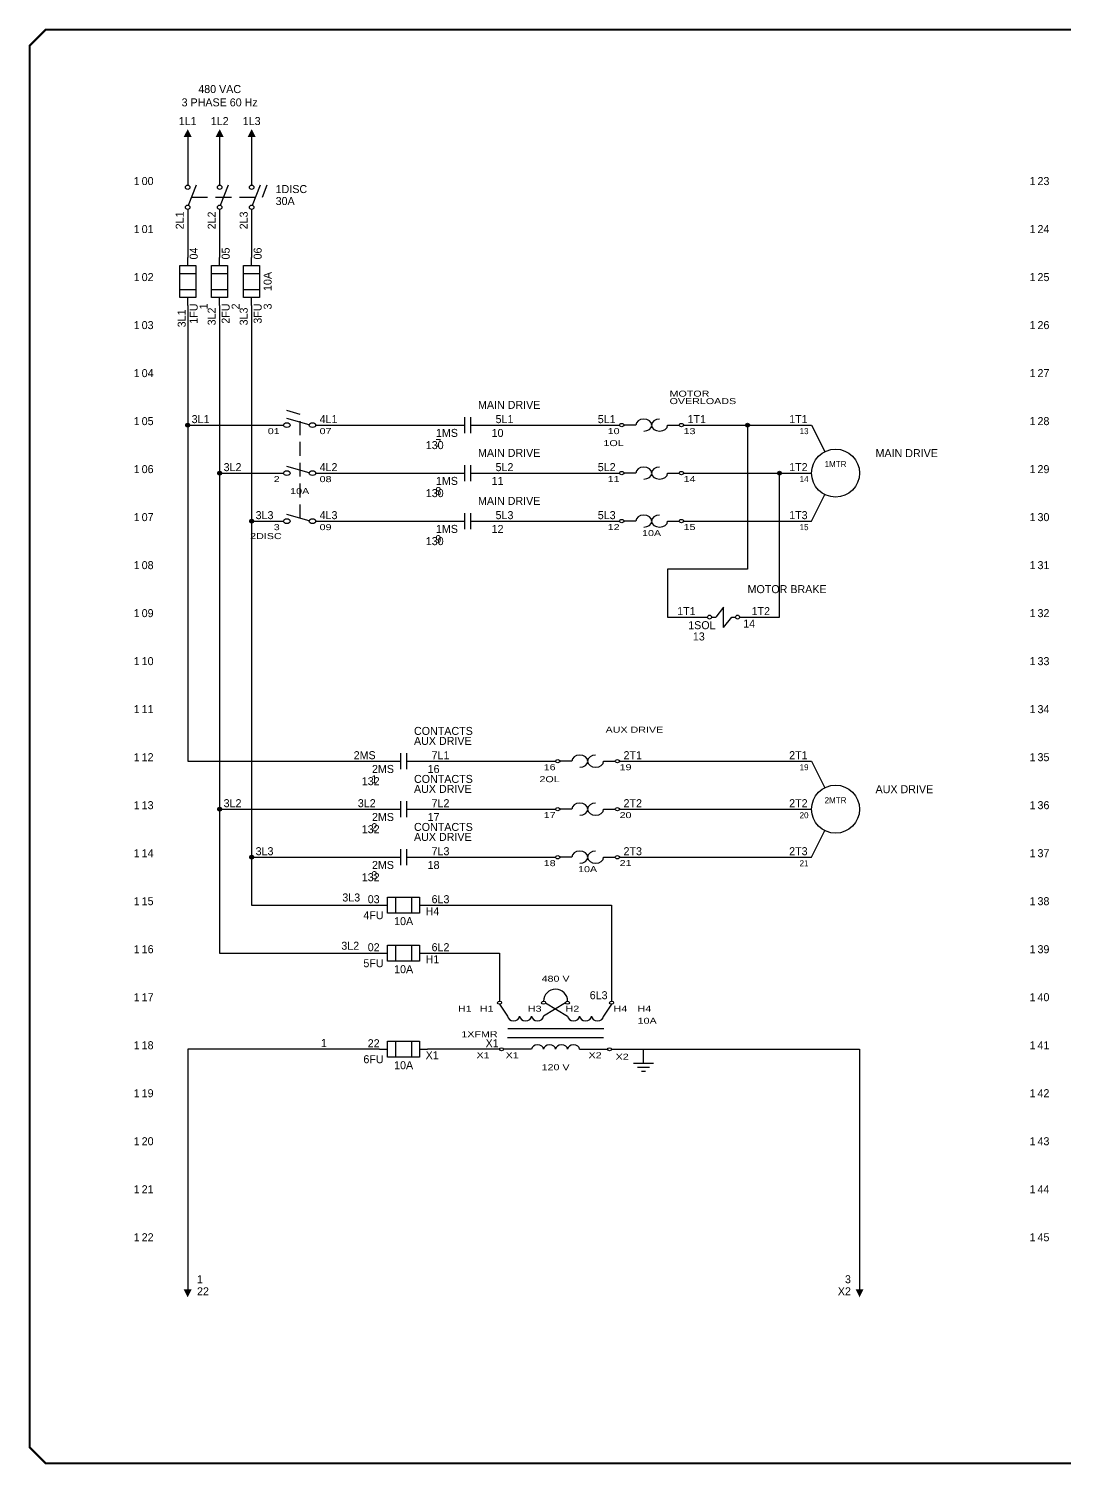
# Model space of a CAD drawing. Header units: inches. Extents: x 0 to 33.5, y 0 to 22.4.
# Drawn here: x 0.02 to 16.2, y 0.02 to 22.44 of the extents above; entities that cross this region are included whole.
import ezdxf
from ezdxf.enums import TextEntityAlignment as Align

# ---------------------------------------------------------------- set-up
doc = ezdxf.new("R2010")
doc.units = ezdxf.units.IN
doc.header["$MEASUREMENT"] = 0
doc.linetypes.add('DASHED2', pattern=[0.375, 0.25, -0.125])
for name, color, linetype in [('ATTRIBUTES', 1, 'Continuous'), ('GRAPHIC', 7, 'Continuous'), ('TITLE', 7, 'Continuous'), ('WIRE', 7, 'Continuous'), ('XREF', 7, 'Continuous')]:
    doc.layers.add(name, color=color, linetype=linetype)
doc.styles.add('ITALIC', font='ITALIC')
doc.styles.add('SIMPLEX', font='SIMPLEX')

# ---------------------------------------------------------------- blocks, each defined once
blk = doc.blocks.new('NO_NUM_acade_title')
at = {"layer": 'TITLE', "const_width": 0.0312}
blk.add_lwpolyline([(30.594, 0.281), (30.594, 22.177), (30.344, 22.427), (0.281, 22.427), (0.031, 22.177), (0.031, 0.281), (0.281, 0.031), (30.344, 0.031)], close=True, dxfattribs=at)
at = {"layer": 'TITLE', "color": 1, "style": 'ITALIC'}
for tag, height, p in [('TITLE#1', 0.125, (32.156, 3.406)), ('TITLE#2', 0.125, (32.156, 3.204)), ('TITLE#3', 0.125, (32.156, 3.001)), ('TITLE#4', 0.125, (32.156, 2.799)), ('DWG#', 0.2, (32.156, 0.826))]:
    blk.add_attdef(tag, text='', height=height, dxfattribs=at).set_placement(p, align=Align.CENTER)
at = {"layer": 'TITLE', "color": 1, "style": 'SIMPLEX'}
blk.add_attdef('CAD#', (30.826, 1.958), '', height=0.0938, rotation=90, dxfattribs=at)
at = {"layer": 'TITLE', "color": 1}
for tag, p, height, style in [('ENGINEER', (31.237, 1.958), 0.0938, 'ITALIC'), ('CHKDBY', (32.424, 1.958), 0.0938, 'ITALIC'), ('JOB#', (31.464, 1.644), 0.0938, 'SIMPLEX'), ('DRAWNBY', (32.494, 1.644), 0.0938, 'ITALIC'), ('SCALE', (31.353, 1.344), 0.0938, 'SIMPLEX'), ('DATE', (32.408, 1.344), 0.0938, 'SIMPLEX'), ('SHTS', (32.532, 0.25), 0.2, 'ITALIC')]:
    blk.add_attdef(tag, p, '', height=height, dxfattribs=dict(at, style=style))
at = {"layer": 'TITLE', "color": 1, "style": 'ITALIC'}
blk.add_attdef('SH#', text='', height=0.2, dxfattribs=at).set_placement((31.881, 0.25), align=Align.RIGHT)
at = {"layer": 'TITLE', "color": 7, "flags": 9}
blk.add_attdef('WD_TB', (31.219, 0.031), '', height=0.125, dxfattribs=at)
blk = doc.blocks.new('_LNUM4')
at = {"layer": 'ATTRIBUTES'}
blk.add_attdef('PAGENUM', text='', height=0.125, dxfattribs=at).set_placement((-0.75, 0), align=Align.RIGHT)
blk.add_attdef('REFNUM', (-0.71875, 0), '', height=0.125, dxfattribs=at)
blk = doc.blocks.new('_PTR3PHU')
at = {"layer": 'GRAPHIC'}
blk.add_solid([(-0.062, 0), (0.063, 0), (0.001, 0.125)], dxfattribs=at)
at = {"layer": 'ATTRIBUTES'}
blk.add_attdef('WIRENO', text='', height=0.125, dxfattribs=at).set_placement((0, 0.25), align=Align.MIDDLE)
at = {"layer": 'ATTRIBUTES', "flags": 3}
blk.add_attdef('CONNECTION', (0, 0), '', height=0.125, dxfattribs=at)
at = {"layer": 'ATTRIBUTES'}
blk.add_attdef('TERMNO', (0.147, -0.188), '', height=0.125, dxfattribs=at)
blk = doc.blocks.new('_LDISCV')
at = {"layer": 'GRAPHIC'}
for p, q in [((0.013, -0.315), (0.136, 0.005)), ((0.513, -0.315), (0.636, 0.005)), ((1.013, -0.315), (1.136, 0.005))]:
    blk.add_line(p, q, dxfattribs=at)
at = {"layer": 'GRAPHIC', "linetype": 'DASHED2'}
for p, q in [((1.172, -0.189), (1.243, 0.003)), ((0.061, -0.189), (1.172, -0.189))]:
    blk.add_line(p, q, dxfattribs=at)
at = {"layer": 'GRAPHIC'}
for centre in [(0, -0.034), (0.5, -0.034), (1, -0.034), (0, -0.347), (0.5, -0.347), (1, -0.347)]:
    blk.add_circle(centre, 0.0344, dxfattribs=at)
at = {"layer": 'ATTRIBUTES', "style": 'SIMPLEX'}
blk.add_attdef('SYS1', text='', height=0.125, dxfattribs=at).set_placement((-0.072, 0.075), align=Align.RIGHT)
at = {"layer": 'ATTRIBUTES'}
for tag, p, flags in [('CONNECTION', (0, 0), 3), ('CONNECTION', (0.5, 0), 3), ('CONNECTION', (1, 0), 3), ('PANEL', (-0.358, -0.544), 1), ('CONNECTION', (0, -0.381), 3), ('CONNECTION', (0.5, -0.381), 3), ('CONNECTION', (1, -0.381), 3)]:
    blk.add_attdef(tag, p, '', height=0.125, dxfattribs=dict(at, flags=flags))
for tag, p in [('DESCRIPTOR', (1.375, -0.125)), ('RATING', (1.375, -0.312))]:
    blk.add_attdef(tag, p, '', height=0.125, dxfattribs=at)
at = {"layer": 'ATTRIBUTES', "style": 'SIMPLEX', "flags": 1}
for tag, p in [('MFG', (-0.358, -0.752)), ('CATNO', (-0.358, -0.961))]:
    blk.add_attdef(tag, p, '', height=0.125, dxfattribs=at)
blk.add_attdef('SYS2', text='', height=0.125, dxfattribs=at).set_placement((0.12, -1.157), align=Align.RIGHT)
blk = doc.blocks.new('_FUSEV')
at = {"layer": 'GRAPHIC'}
for p, q in [((0, -0.125), (0, 0)), ((-0.125, -0.625), (-0.125, -0.125)), ((-0.125, -0.125), (0.125, -0.125)), ((0.125, -0.125), (0.125, -0.625)), ((-0.125, -0.25), (0.125, -0.25)), ((-0.125, -0.5), (0.125, -0.5)), ((0.125, -0.625), (-0.125, -0.625)), ((0, -0.75), (0, -0.625))]:
    blk.add_line(p, q, dxfattribs=at)
at = {"layer": 'ATTRIBUTES'}
for tag, p, flags in [('CONNECTION', (0, 0), 3), ('CONNECTION', (0, -0.75), 3), ('SYS2', (1.088, -0.676), 1)]:
    blk.add_attdef(tag, p, '', height=0.125, rotation=90, dxfattribs=dict(at, flags=flags))
for tag, p in [('WIRE_OUT', (-0.031, -0.031)), ('TERM_OUT', (0.156, -0.031))]:
    blk.add_attdef(tag, p, '', height=0.125, rotation=90, dxfattribs=at)
blk.add_attdef('RATING', text='', height=0.125, rotation=90, dxfattribs=at).set_placement((0.312, -0.375), align=Align.CENTER)
at = {"layer": 'ATTRIBUTES', "style": 'SIMPLEX', "flags": 1}
for tag, p in [('PANEL', (0.473, -0.662)), ('CATNO', (0.859, -0.662)), ('MFG', (0.682, -0.662))]:
    blk.add_attdef(tag, p, '', height=0.125, rotation=90, dxfattribs=at)
at = {"layer": 'ATTRIBUTES'}
for tag, p in [('WIRE_IN', (-0.03, -0.719)), ('DESCRIPTOR', (0.156, -0.719)), ('TERM_IN', (0.312, -0.719)), ('SYS1', (0.461, -0.711))]:
    blk.add_attdef(tag, text='', height=0.125, rotation=90, dxfattribs=at).set_placement(p, align=Align.RIGHT)
blk = doc.blocks.new('_MTR40')
at = {"layer": 'GRAPHIC', "linetype": 'Continuous'}
for p, q in [((0, 0), (0.276, -0.553)), ((0, -2), (0.276, -1.447))]:
    blk.add_line(p, q, dxfattribs=at)
blk.add_circle((0.5, -1), 0.5, dxfattribs=at)
at = {"layer": 'ATTRIBUTES'}
for tag, p in [('WIRE_IN', (-0.062, 0.062)), ('WIRE_IN', (-0.062, -0.938)), ('WIRE_IN', (-0.062, -1.938)), ('SYS1', (-0.062, -2.375))]:
    blk.add_attdef(tag, text='', height=0.125, dxfattribs=at).set_placement(p, align=Align.RIGHT)
for tag, p, flags in [('CONNECTION', (0, 0), 3), ('CONNECTION', (0, -1), 3), ('CONNECTION', (0.5, -1.5), 3), ('CONNECTION', (0, -2), 3), ('PANEL', (-0.438, -2.562), 1), ('MFG', (0.25, -2.562), 1), ('CATNO', (0.688, -2.562), 1)]:
    blk.add_attdef(tag, p, '', height=0.125, dxfattribs=dict(at, flags=flags))
at = {"layer": 'ATTRIBUTES', "linetype": 'Continuous'}
for p in [(-0.062, -0.188), (-0.062, -1.188), (-0.062, -2.188)]:
    blk.add_attdef('TERM_IN', text='', height=0.125, dxfattribs=at).set_placement(p, align=Align.RIGHT)
blk.add_attdef('DESCRIPTOR', text='', height=0.125, dxfattribs=at).set_placement((0.5, -0.812), align=Align.MIDDLE)
blk.add_attdef('DESCRIPTOR', text='', height=0.125, dxfattribs=at).set_placement((0.5, -1.062), align=Align.CENTER)
at = {"layer": 'ATTRIBUTES', "linetype": 'Continuous', "flags": 1}
blk.add_attdef('SYS2', text='', height=0.125, dxfattribs=at).set_placement((1.812, -2.562), align=Align.RIGHT)
blk = doc.blocks.new('_WCONN')
at = {"layer": 'GRAPHIC'}
for radius in [0.03, 0.03, 0.0217, 0.0125]:
    blk.add_circle((0, 0), radius, dxfattribs=at)
at = {"layer": 'ATTRIBUTES', "flags": 2}
blk.add_attdef('CONNECTION', (0, 0), '', height=0.125, dxfattribs=at)
blk = doc.blocks.new('_LDISC75')
at = {"layer": 'GRAPHIC', "linetype": 'DASHED2'}
for p, q in [((0.258, 0.223), (0.041, 0.308)), ((0.258, -1.939), (0.258, 0.223))]:
    blk.add_line(p, q, dxfattribs=at)
at = {"layer": 'GRAPHIC', "linetype": 'Continuous'}
for p, q in [((0.401, 0.009), (0.048, 0.136)), ((0.401, -0.991), (0.048, -0.864)), ((0.401, -1.991), (0.048, -1.864))]:
    blk.add_line(p, q, dxfattribs=at)
for centre in [(0.05, 0), (0.45, 0), (0.05, -1), (0.45, -1), (0.05, -2), (0.45, -2)]:
    blk.add_circle(centre, 0.05, dxfattribs=at)
at = {"layer": 'ATTRIBUTES'}
for tag, p in [('WIRE_IN', (-0.062, 0.062)), ('TERM_IN', (-0.062, -0.188)), ('WIRE_IN', (-0.062, -0.938)), ('TERM_IN', (-0.062, -1.188)), ('WIRE_IN', (-0.062, -1.938)), ('TERM_IN', (-0.062, -2.188)), ('DESCRIPTOR', (-0.031, -2.375))]:
    blk.add_attdef(tag, text='', height=0.125, dxfattribs=at).set_placement(p, align=Align.RIGHT)
for tag, p, flags in [('CONNECTION', (0, 0), 3), ('CONNECTION', (0.5, 0), 3), ('CONNECTION', (0, -1), 3), ('CONNECTION', (0.5, -1), 3), ('SYS2', (0.719, -1.656), 1), ('CONNECTION', (0, -2), 3), ('CONNECTION', (0.5, -2), 3)]:
    blk.add_attdef(tag, p, '', height=0.125, dxfattribs=dict(at, flags=flags))
for tag, p in [('WIRE_OUT', (0.562, 0.062)), ('TERM_OUT', (0.562, -0.188)), ('WIRE_OUT', (0.562, -0.938)), ('TERM_OUT', (0.562, -1.188)), ('WIRE_OUT', (0.562, -1.938)), ('TERM_OUT', (0.562, -2.188))]:
    blk.add_attdef(tag, p, '', height=0.125, dxfattribs=at)
at = {"layer": 'ATTRIBUTES', "style": 'SIMPLEX', "flags": 1}
blk.add_attdef('MFG', (0.958, -1.06), '', height=0.125, rotation=90, dxfattribs=at)
for tag, p in [('CATNO', (1.167, -1.06)), ('PANEL', (0.719, -1.469))]:
    blk.add_attdef(tag, p, '', height=0.125, dxfattribs=at)
at = {"layer": 'ATTRIBUTES'}
blk.add_attdef('RATING', text='', height=0.125, dxfattribs=at).set_placement((0.25, -1.438), align=Align.CENTER)
blk.add_attdef('SYS1', text='', height=0.125, dxfattribs=at).set_placement((0.969, -2.281), align=Align.MIDDLE)
blk = doc.blocks.new('_CRNOS')
at = {"layer": 'GRAPHIC'}
for p, q in [((0.326, 0.124), (0.326, -0.126)), ((0.42, 0.125), (0.42, -0.125)), ((0, 0), (0.326, 0)), ((0.42, 0), (0.75, 0))]:
    blk.add_line(p, q, dxfattribs=at)
at = {"layer": 'ATTRIBUTES'}
for tag, p in [('DESCRIPTION', (0.537, 0.41)), ('DESCRIPTION', (0.537, 0.254)), ('WIRE_OUT', (0.757, 0.045)), ('TERM_OUT', (0.75, -0.185))]:
    blk.add_attdef(tag, p, '', height=0.125, dxfattribs=at)
for tag, p in [('WIRE_IN', (-0.031, 0.045)), ('DESCRIPTOR', (0.224, -0.184)), ('TERM_IN', (-0.036, -0.344)), ('SYS1', (0.223, -0.562))]:
    blk.add_attdef(tag, text='', height=0.125, dxfattribs=at).set_placement(p, align=Align.RIGHT)
for tag, p, flags in [('CONNECTION', (0, 0), 3), ('CONNECTION', (0.75, 0), 3), ('SYS2', (0.56, -0.846), 1)]:
    blk.add_attdef(tag, p, '', height=0.125, dxfattribs=dict(at, flags=flags))
at = {"layer": 'ATTRIBUTES', "style": 'SIMPLEX', "flags": 1}
for tag, p in [('MFG', (0.573, -0.407)), ('PANEL', (1.032, -0.402)), ('CATNO', (0.573, -0.615))]:
    blk.add_attdef(tag, p, '', height=0.125, dxfattribs=at)
blk = doc.blocks.new('_3OL')
at = {"layer": 'GRAPHIC'}
for p, q in [((0.252, 0), (0.067, 0)), ((0.751, 0), (0.933, 0)), ((0.252, -1), (0.067, -1)), ((0.751, -1), (0.933, -1)), ((0.252, -2), (0.067, -2)), ((0.751, -2), (0.933, -2))]:
    blk.add_line(p, q, dxfattribs=at)
for centre in [(0.034, 0), (0.966, 0), (0.034, -1), (0.966, -1), (0.034, -2), (0.966, -2)]:
    blk.add_circle(centre, 0.0336, dxfattribs=at)
for centre, start, end in [((0.377, 0), 270, 180), ((0.626, 0), 90, 0), ((0.377, -1), 270, 180), ((0.626, -1), 90, 0), ((0.377, -2), 270, 180), ((0.626, -2), 90, 0)]:
    blk.add_arc(centre, 0.125, start, end, dxfattribs=at)
at = {"layer": 'ATTRIBUTES'}
for tag, p in [('DESCRIPTION', (0.781, 0.594)), ('DESCRIPTION', (0.781, 0.438)), ('WIRE_OUT', (1, 0.062)), ('TERM_OUT', (1, -0.188)), ('WIRE_OUT', (1, -0.937)), ('TERM_OUT', (1, -1.187)), ('WIRE_OUT', (1, -1.937)), ('TERM_OUT', (1, -2.187))]:
    blk.add_attdef(tag, p, '', height=0.125, dxfattribs=at)
for tag, p in [('WIRE_IN', (0, 0.062)), ('TERM_IN', (0, -0.188)), ('WIRE_IN', (0, -0.937)), ('TERM_IN', (0, -1.187)), ('WIRE_IN', (0, -1.937)), ('TERM_IN', (0, -2.187))]:
    blk.add_attdef(tag, text='', height=0.125, dxfattribs=at).set_placement(p, align=Align.RIGHT)
for tag, p, flags in [('CONNECTION', (0, 0), 3), ('CONNECTION', (1, 0), 3), ('CONNECTION', (0, -1), 3), ('CONNECTION', (1, -1), 3), ('CONNECTION', (0, -2), 3), ('CONNECTION', (1, -2), 3), ('CATNO', (0.875, -2.5), 1), ('MFG', (0.875, -2.75), 1), ('PANEL', (0.875, -2.938), 1), ('SYS2', (0.875, -3.125), 1)]:
    blk.add_attdef(tag, p, '', height=0.125, dxfattribs=dict(at, flags=flags))
for tag, p in [('DESCRIPTOR', (-0.094, -0.438)), ('RATING', (0.5, -2.312)), ('SYS1', (0.5, -2.5))]:
    blk.add_attdef(tag, text='', height=0.125, dxfattribs=at).set_placement(p, align=Align.CENTER)
blk = doc.blocks.new('_SOL')
at = {"layer": 'GRAPHIC'}
for p, q in [((0, 0), (0.125, 0)), ((0.188, 0), (0.254, 0)), ((0.375, 0.157), (0.254, 0)), ((0.375, -0.162), (0.375, 0.157)), ((0.375, -0.162), (0.503, 0)), ((0.503, 0), (0.562, 0)), ((0.625, 0), (0.75, 0))]:
    blk.add_line(p, q, dxfattribs=at)
for centre in [(0.156, 0), (0.594, 0)]:
    blk.add_circle(centre, 0.0312, dxfattribs=at)
at = {"layer": 'ATTRIBUTES'}
for tag, p in [('DESCRIPTION', (0.75, 0.375)), ('DESCRIPTION', (0.75, 0.219)), ('WIRE_OUT', (0.684, 0.037)), ('TERM_OUT', (0.682, -0.164))]:
    blk.add_attdef(tag, p, '', height=0.125, dxfattribs=at)
for tag, p in [('WIRE_IN', (0.078, 0.037)), ('DESCRIPTOR', (0.25, -0.188)), ('TERM_IN', (0.081, -0.364)), ('SYS1', (0.074, -0.541))]:
    blk.add_attdef(tag, text='', height=0.125, dxfattribs=at).set_placement(p, align=Align.RIGHT)
for tag, p, flags in [('CONNECTION', (0, 0), 3), ('CONNECTION', (0.75, 0), 3), ('PANEL', (0.589, -0.5), 1), ('SYS2', (0.158, -0.946), 1)]:
    blk.add_attdef(tag, p, '', height=0.125, dxfattribs=dict(at, flags=flags))
at = {"layer": 'ATTRIBUTES', "style": 'SIMPLEX', "flags": 1}
for tag, p in [('MFG', (0.172, -0.516)), ('CATNO', (0.172, -0.724))]:
    blk.add_attdef(tag, p, '', height=0.125, dxfattribs=at)
blk = doc.blocks.new('_XFMR')
at = {"layer": 'GRAPHIC'}
for p, q in [((0, -0.062), (0.125, -0.312)), ((1.031, -0.031), (0.688, -0.312)), ((0.719, -0.031), (1.062, -0.312)), ((1.75, -0.062), (1.625, -0.312))]:
    blk.add_line(p, q, dxfattribs=at)
at = {"layer": 'GRAPHIC', "linetype": 'Continuous'}
for p, q in [((0.126, -0.571), (1.627, -0.571)), ((0.124, -0.754), (1.626, -0.754)), ((0.5, -1), (0.062, -1)), ((1.25, -1), (1.688, -1))]:
    blk.add_line(p, q, dxfattribs=at)
for centre in [(0, -0.031), (0.688, -0.031), (1.062, -0.031), (1.75, -0.031), (0.031, -1), (1.719, -1)]:
    blk.add_circle(centre, 0.0312, dxfattribs=at)
at = {"layer": 'GRAPHIC'}
for centre in [(0.219, -0.312), (0.406, -0.312), (0.594, -0.312), (1.156, -0.312), (1.344, -0.312), (1.531, -0.312)]:
    blk.add_arc(centre, 0.0938, 180, 0, dxfattribs=at)
at = {"layer": 'GRAPHIC', "linetype": 'Continuous'}
for centre in [(0.594, -1), (0.781, -1), (0.969, -1), (1.156, -1)]:
    blk.add_arc(centre, 0.0938, 0.1868, 179.8132, dxfattribs=at)
at = {"layer": 'ATTRIBUTES', "linetype": 'Continuous'}
for p in [(0.875, 0.406), (0.875, -1.438)]:
    blk.add_attdef('DESCRIPTION', text='', height=0.125, dxfattribs=at).set_placement(p, align=Align.CENTER)
at = {"layer": 'ATTRIBUTES'}
for tag, p in [('WIRE_IN', (-0.344, 0.031)), ('TERM_IN', (-0.438, -0.219)), ('WIRE_OUT', (-0.062, -0.906)), ('TERM_OUT', (-0.156, -1.188))]:
    blk.add_attdef(tag, text='', height=0.125, dxfattribs=at).set_placement(p, align=Align.RIGHT)
for tag, p, flags in [('CONNECTION', (0, 0), 3), ('CONNECTION', (0.688, 0), 3), ('CONNECTION', (1.062, 0), 3), ('CONNECTION', (1.75, 0), 3), ('CONNECTION', (0, -1), 3), ('CONNECTION', (1.75, -1), 3), ('PANEL', (2.251, -1.44), 1)]:
    blk.add_attdef(tag, p, '', height=0.125, dxfattribs=dict(at, flags=flags))
for tag, p in [('WIRE_IN', (2.031, 0.062)), ('TERM_IN', (2.156, -0.219)), ('WIRE_OUT', (1.719, -0.906)), ('TERM_OUT', (1.812, -1.219))]:
    blk.add_attdef(tag, p, '', height=0.125, dxfattribs=at)
at = {"layer": 'ATTRIBUTES', "linetype": 'Continuous'}
blk.add_attdef('RATING', (2.157, -0.471), '', height=0.125, dxfattribs=at)
for tag, p in [('DESCRIPTOR', (-0.031, -0.75)), ('SYS1', (-0.052, -1.375))]:
    blk.add_attdef(tag, text='', height=0.125, dxfattribs=at).set_placement(p, align=Align.RIGHT)
at = {"layer": 'ATTRIBUTES', "linetype": 'Continuous', "flags": 1}
blk.add_attdef('SYS2', text='', height=0.125, dxfattribs=at).set_placement((-0.406, -0.594), align=Align.RIGHT)
at = {"layer": 'ATTRIBUTES', "style": 'SIMPLEX', "flags": 1}
for tag, p in [('MFG', (2.251, -1.648)), ('CATNO', (2.251, -1.856))]:
    blk.add_attdef(tag, p, '', height=0.125, dxfattribs=at)
at = {"layer": 'GRAPHIC', "linetype": 'Continuous'}
for s, p in [('H1', (-0.094, -0.219)), ('H3', (0.656, -0.219)), ('X2', (1.594, -1.188))]:
    blk.add_text(s, height=0.125, dxfattribs=at).set_placement(p, align=Align.RIGHT)
for s, p in [('H2', (1.031, -0.219)), ('H4', (1.781, -0.219)), ('X1', (0.094, -1.188))]:
    blk.add_text(s, height=0.125, dxfattribs=at).set_placement(p)
blk = doc.blocks.new('_480')
at = {"layer": 'ATTRIBUTES'}
blk.add_arc((0.875, 0), 0.188, 0, 180, dxfattribs=at)
blk = doc.blocks.new('_EGRD')
at = {"layer": 'GRAPHIC'}
for p, q in [((0, -0.219), (0, 0)), ((-0.156, -0.219), (0.156, -0.219)), ((-0.094, -0.282), (0.093, -0.282)), ((-0.032, -0.344), (0.031, -0.344))]:
    blk.add_line(p, q, dxfattribs=at)
at = {"layer": 'ATTRIBUTES', "flags": 3}
blk.add_attdef('CONNECTION', (0, 0), '', height=0.125, dxfattribs=at)
at = {"layer": 'ATTRIBUTES', "flags": 9}
blk.add_attdef('DESCRIPTOR', text='', height=0.125, dxfattribs=at).set_placement((0, -0.5), align=Align.MIDDLE)
blk = doc.blocks.new('_PTRLL')
at = {"layer": 'GRAPHIC'}
blk.add_solid([(-0.062, 0), (0.063, 0), (0, -0.125)], dxfattribs=at)
at = {"layer": 'ATTRIBUTES', "flags": 2}
blk.add_attdef('CONNECTION', (0, 0), '', height=0.125, dxfattribs=at)
at = {"layer": 'ATTRIBUTES'}
for tag, p in [('WIRENO', (0.146, 0.094)), ('TERMNO', (0.146, -0.094))]:
    blk.add_attdef(tag, p, '', height=0.125, dxfattribs=at)
blk = doc.blocks.new('_PTRLR')
at = {"layer": 'GRAPHIC'}
blk.add_solid([(-0.062, 0), (0.063, 0), (0, -0.125)], dxfattribs=at)
at = {"layer": 'ATTRIBUTES'}
for tag, p in [('TERMNO', (-0.135, -0.094)), ('WIRENO', (-0.135, 0.094))]:
    blk.add_attdef(tag, text='', height=0.125, dxfattribs=at).set_placement(p, align=Align.RIGHT)
at = {"layer": 'ATTRIBUTES', "flags": 2}
blk.add_attdef('CONNECTION', (0, 0), '', height=0.125, dxfattribs=at)
blk = doc.blocks.new('_FUSEH')
at = {"layer": 'GRAPHIC'}
for p, q in [((0, 0), (0.125, 0)), ((0.125, -0.125), (0.125, 0.125)), ((0.125, 0.125), (0.625, 0.125)), ((0.25, 0.125), (0.25, -0.125)), ((0.5, 0.125), (0.5, -0.125)), ((0.625, 0.125), (0.625, -0.125)), ((0.625, 0), (0.75, 0)), ((0.625, -0.125), (0.125, -0.125))]:
    blk.add_line(p, q, dxfattribs=at)
at = {"layer": 'ATTRIBUTES'}
for tag, p in [('WIRE_IN', (-0.688, 0.031)), ('TERM_IN', (0, 0.031)), ('DESCRIPTOR', (0.062, -0.219)), ('SYS1', (0.042, -0.531))]:
    blk.add_attdef(tag, text='', height=0.125, dxfattribs=at).set_placement(p, align=Align.RIGHT)
for tag, p, flags in [('CONNECTION', (0, 0), 3), ('CONNECTION', (0.75, 0), 3), ('SYS2', (0.074, -1.088), 1)]:
    blk.add_attdef(tag, p, '', height=0.125, dxfattribs=dict(at, flags=flags))
for tag, p in [('WIRE_OUT', (0.719, 0.031)), ('TERM_OUT', (0.719, -0.156))]:
    blk.add_attdef(tag, p, '', height=0.125, dxfattribs=at)
blk.add_attdef('RATING', text='', height=0.125, dxfattribs=at).set_placement((0.375, -0.312), align=Align.CENTER)
at = {"layer": 'ATTRIBUTES', "style": 'SIMPLEX', "flags": 1}
for tag, p in [('PANEL', (0.088, -0.473)), ('MFG', (0.088, -0.682)), ('CATNO', (0.088, -0.859))]:
    blk.add_attdef(tag, p, '', height=0.125, dxfattribs=at)

msp = doc.modelspace()

# ---------------------------------------------------------------- linework, layer by layer
for points in [[(2.5, 20.75), (2.5, 20)], [(3, 20.75), (3, 20)], [(3.5, 20.75), (3.5, 20)], [(2.5, 19.619), (2.5, 18.869)], [(3, 19.619), (3, 18.869)], [(3.5, 19.619), (3.5, 18.869)], [(2.5, 18.119), (2.5, 11), (2.5, 11), (5.5, 11)], [(3, 18.119), (3, 8), (5.5, 8)], [(3.5, 18.119), (3.5, 8.75), (5.5, 8.75)], [(2.5, 16.25), (4, 16.25)], [(4.5, 16.25), (6.5, 16.25)], [(7.25, 16.25), (9.25, 16.25)], [(11.25, 16.25), (11.25, 14), (10, 14), (10, 13.25), (10.5, 13.25)], [(10.25, 16.25), (12.25, 16.25)], [(3, 15.5), (4, 15.5)], [(4.5, 15.5), (6.5, 15.5)], [(7.25, 15.5), (9.25, 15.5)], [(10.25, 15.5), (12.25, 15.5)], [(11.25, 13.25), (11.75, 13.25), (11.75, 15.5)], [(3.5, 14.75), (4, 14.75)], [(4.5, 14.75), (6.5, 14.75)], [(7.25, 14.75), (9.25, 14.75)], [(10.25, 14.75), (12.25, 14.75)], [(6.25, 11), (8.25, 11)], [(9.25, 11), (12.25, 11)], [(3, 10.25), (5.5, 10.25)], [(6.25, 10.25), (8.25, 10.25)], [(9.25, 10.25), (12.25, 10.25)], [(3.5, 9.5), (5.5, 9.5)], [(6.25, 9.5), (8.25, 9.5)], [(9.25, 9.5), (12.25, 9.5)], [(6.25, 8.75), (9.125, 8.75), (9.125, 7.25)], [(6.25, 8), (7.375, 8), (7.375, 7.25)], [(5.5, 6.5), (2.5, 6.5), (2.5, 2.75)], [(7.375, 6.5), (6.25, 6.5)], [(9.125, 6.5), (13, 6.5), (13, 2.75)]]:
    msp.add_lwpolyline(points)

# ---------------------------------------------------------------- block references
for name, p in [('NO_NUM_acade_title', (0, 0)), ('_WCONN', (2.5, 16.25)), ('_WCONN', (11.25, 16.25)), ('_WCONN', (3, 15.5)), ('_WCONN', (11.75, 15.5)), ('_WCONN', (3.5, 14.75)), ('_WCONN', (3, 10.25)), ('_WCONN', (3.5, 9.5)), ('_480', (7.375, 7.25)), ('_EGRD', (9.625, 6.5))]:
    msp.add_blockref(name, p)
for name, p, values in [('_PTR3PHU', (2.5, 20.75), {'WIRENO': '1L1'}), ('_PTR3PHU', (3, 20.75), {'WIRENO': '1L2'}), ('_PTR3PHU', (3.5, 20.75), {'WIRENO': '1L3'}), ('_LNUM4', (2.5, 20), {'REFNUM': '00', 'PAGENUM': '1'}), ('_LDISCV', (2.5, 20), {'DESCRIPTOR': '1DISC', 'RATING': '30A'}), ('_LNUM4', (16.5, 20), {'REFNUM': '23', 'PAGENUM': '1'}), ('_LNUM4', (2.5, 19.25), {'REFNUM': '01', 'PAGENUM': '1'}), ('_LNUM4', (16.5, 19.25), {'REFNUM': '24', 'PAGENUM': '1'}), ('_FUSEV', (2.5, 18.869), {'DESCRIPTOR': '1FU', 'TERM_IN': '1', 'TERM_OUT': '04'}), ('_FUSEV', (3, 18.869), {'DESCRIPTOR': '2FU', 'TERM_IN': '2', 'TERM_OUT': '05'}), ('_FUSEV', (3.5, 18.869), {'DESCRIPTOR': '3FU', 'RATING': '10A', 'TERM_IN': '3', 'TERM_OUT': '06'}), ('_LNUM4', (2.5, 18.5), {'REFNUM': '02', 'PAGENUM': '1'}), ('_LNUM4', (16.5, 18.5), {'REFNUM': '25', 'PAGENUM': '1'}), ('_LNUM4', (2.5, 17.75), {'REFNUM': '03', 'PAGENUM': '1'}), ('_LNUM4', (16.5, 17.75), {'REFNUM': '26', 'PAGENUM': '1'}), ('_LNUM4', (2.5, 17), {'REFNUM': '04', 'PAGENUM': '1'}), ('_LNUM4', (16.5, 17), {'REFNUM': '27', 'PAGENUM': '1'}), ('_LNUM4', (2.5, 16.25), {'REFNUM': '05', 'PAGENUM': '1'}), ('_LNUM4', (16.5, 16.25), {'REFNUM': '28', 'PAGENUM': '1'}), ('_LNUM4', (2.5, 15.5), {'REFNUM': '06', 'PAGENUM': '1'}), ('_LNUM4', (16.5, 15.5), {'REFNUM': '29', 'PAGENUM': '1'}), ('_LNUM4', (2.5, 14.75), {'REFNUM': '07', 'PAGENUM': '1'}), ('_LNUM4', (16.5, 14.75), {'REFNUM': '30', 'PAGENUM': '1'}), ('_LNUM4', (2.5, 14), {'REFNUM': '08', 'PAGENUM': '1'}), ('_LNUM4', (16.5, 14), {'REFNUM': '31', 'PAGENUM': '1'}), ('_LNUM4', (2.5, 13.25), {'REFNUM': '09', 'PAGENUM': '1'}), ('_LNUM4', (16.5, 13.25), {'REFNUM': '32', 'PAGENUM': '1'}), ('_LNUM4', (2.5, 12.5), {'REFNUM': '10', 'PAGENUM': '1'}), ('_LNUM4', (16.5, 12.5), {'REFNUM': '33', 'PAGENUM': '1'}), ('_LNUM4', (2.5, 11.75), {'REFNUM': '11', 'PAGENUM': '1'}), ('_LNUM4', (16.5, 11.75), {'REFNUM': '34', 'PAGENUM': '1'}), ('_LNUM4', (2.5, 11), {'REFNUM': '12', 'PAGENUM': '1'}), ('_LNUM4', (16.5, 11), {'REFNUM': '35', 'PAGENUM': '1'}), ('_LNUM4', (2.5, 10.25), {'REFNUM': '13', 'PAGENUM': '1'}), ('_LNUM4', (16.5, 10.25), {'REFNUM': '36', 'PAGENUM': '1'}), ('_LNUM4', (2.5, 9.5), {'REFNUM': '14', 'PAGENUM': '1'}), ('_LNUM4', (16.5, 9.5), {'REFNUM': '37', 'PAGENUM': '1'}), ('_LNUM4', (2.5, 8.75), {'REFNUM': '15', 'PAGENUM': '1'}), ('_FUSEH', (5.5, 8.75), {'DESCRIPTOR': '4FU', 'RATING': '10A', 'TERM_IN': '03', 'TERM_OUT': 'H4'}), ('_LNUM4', (16.5, 8.75), {'REFNUM': '38', 'PAGENUM': '1'}), ('_LNUM4', (2.5, 8), {'REFNUM': '16', 'PAGENUM': '1'}), ('_FUSEH', (5.5, 8), {'DESCRIPTOR': '5FU', 'RATING': '10A', 'TERM_IN': '02', 'TERM_OUT': 'H1'}), ('_LNUM4', (16.5, 8), {'REFNUM': '39', 'PAGENUM': '1'}), ('_LNUM4', (2.5, 7.25), {'REFNUM': '17', 'PAGENUM': '1'}), ('_LNUM4', (16.5, 7.25), {'REFNUM': '40', 'PAGENUM': '1'}), ('_LNUM4', (2.5, 6.5), {'REFNUM': '18', 'PAGENUM': '1'}), ('_FUSEH', (5.5, 6.5), {'DESCRIPTOR': '6FU', 'RATING': '10A', 'TERM_IN': '22', 'TERM_OUT': 'X1'}), ('_LNUM4', (16.5, 6.5), {'REFNUM': '41', 'PAGENUM': '1'}), ('_LNUM4', (2.5, 5.75), {'REFNUM': '19', 'PAGENUM': '1'}), ('_LNUM4', (16.5, 5.75), {'REFNUM': '42', 'PAGENUM': '1'}), ('_LNUM4', (2.5, 5), {'REFNUM': '20', 'PAGENUM': '1'}), ('_LNUM4', (16.5, 5), {'REFNUM': '43', 'PAGENUM': '1'}), ('_LNUM4', (2.5, 4.25), {'REFNUM': '21', 'PAGENUM': '1'}), ('_LNUM4', (16.5, 4.25), {'REFNUM': '44', 'PAGENUM': '1'}), ('_LNUM4', (2.5, 3.5), {'REFNUM': '22', 'PAGENUM': '1'}), ('_LNUM4', (16.5, 3.5), {'REFNUM': '45', 'PAGENUM': '1'}), ('_PTRLL', (2.5, 2.75), {'WIRENO': '1', 'TERMNO': '22'}), ('_PTRLR', (13, 2.75), {'WIRENO': '3', 'TERMNO': 'X2'})]:
    msp.add_blockref(name, p).add_auto_attribs(values)
ref = msp.add_blockref('_CRNOS', (6.5, 16.25))
ref.add_attrib('DESCRIPTION', 'MAIN DRIVE', (7.037, 16.504), dxfattribs={"layer": 'ATTRIBUTES', "height": 0.125})
ref.add_attrib('DESCRIPTOR', '1MS', dxfattribs={"layer": 'ATTRIBUTES', "height": 0.125}).set_placement((6.724, 16.066), align=Align.RIGHT)
ref.add_attrib('TERM_IN', '7', dxfattribs={"layer": 'ATTRIBUTES', "height": 0.125}).set_placement((6.464, 15.906), align=Align.RIGHT)
ref.add_attrib('TERM_OUT', '10', (7.25, 16.065), dxfattribs={"layer": 'ATTRIBUTES', "height": 0.125})
ref = msp.add_blockref('_3OL', (9.25, 16.25), dxfattribs=dict(yscale=0.75))
ref.add_attrib('DESCRIPTION', 'MOTOR', (10.031, 16.695), dxfattribs={"layer": 'ATTRIBUTES', "height": 0.0938, "width": 1.333333})
ref.add_attrib('DESCRIPTION', 'OVERLOADS', (10.031, 16.578), dxfattribs={"layer": 'ATTRIBUTES', "height": 0.0938, "width": 1.333333})
ref.add_attrib('DESCRIPTOR', '1OL', dxfattribs={"layer": 'ATTRIBUTES', "height": 0.0938, "width": 1.333333}).set_placement((9.156, 15.922), align=Align.CENTER)
ref.add_attrib('RATING', '10A', dxfattribs={"layer": 'ATTRIBUTES', "height": 0.0938, "width": 1.333333}).set_placement((9.75, 14.516), align=Align.CENTER)
ref.add_attrib('TERM_IN', '10', dxfattribs={"layer": 'ATTRIBUTES', "height": 0.0938, "width": 1.333333}).set_placement((9.25, 16.109), align=Align.RIGHT)
ref.add_attrib('TERM_IN', '11', dxfattribs={"layer": 'ATTRIBUTES', "height": 0.0938, "width": 1.333333}).set_placement((9.25, 15.36), align=Align.RIGHT)
ref.add_attrib('TERM_IN', '12', dxfattribs={"layer": 'ATTRIBUTES', "height": 0.0938, "width": 1.333333}).set_placement((9.25, 14.61), align=Align.RIGHT)
ref.add_attrib('TERM_OUT', '13', (10.25, 16.109), dxfattribs={"layer": 'ATTRIBUTES', "height": 0.0938, "width": 1.333333})
ref.add_attrib('TERM_OUT', '14', (10.25, 15.36), dxfattribs={"layer": 'ATTRIBUTES', "height": 0.0938, "width": 1.333333})
ref.add_attrib('TERM_OUT', '15', (10.25, 14.61), dxfattribs={"layer": 'ATTRIBUTES', "height": 0.0938, "width": 1.333333})
ref = msp.add_blockref('_LDISC75', (4, 16.25), dxfattribs=dict(yscale=0.75))
ref.add_attrib('DESCRIPTOR', '2DISC', dxfattribs={"layer": 'ATTRIBUTES', "height": 0.0938, "oblique": 360, "width": 1.333333}).set_placement((3.969, 14.469), align=Align.RIGHT)
ref.add_attrib('RATING', '10A', dxfattribs={"layer": 'ATTRIBUTES', "height": 0.0938, "oblique": 360, "width": 1.333333}).set_placement((4.25, 15.172), align=Align.CENTER)
ref.add_attrib('TERM_IN', '01', dxfattribs={"layer": 'ATTRIBUTES', "height": 0.0938, "width": 1.333333}).set_placement((3.938, 16.109), align=Align.RIGHT)
ref.add_attrib('TERM_OUT', '07', (4.562, 16.109), dxfattribs={"layer": 'ATTRIBUTES', "height": 0.0938, "width": 1.333333})
ref.add_attrib('TERM_IN', '2', dxfattribs={"layer": 'ATTRIBUTES', "height": 0.0938, "width": 1.333333}).set_placement((3.938, 15.359), align=Align.RIGHT)
ref.add_attrib('TERM_OUT', '08', (4.562, 15.359), dxfattribs={"layer": 'ATTRIBUTES', "height": 0.0938, "width": 1.333333})
ref.add_attrib('TERM_IN', '3', dxfattribs={"layer": 'ATTRIBUTES', "height": 0.0938, "width": 1.333333}).set_placement((3.938, 14.609), align=Align.RIGHT)
ref.add_attrib('TERM_OUT', '09', (4.562, 14.609), dxfattribs={"layer": 'ATTRIBUTES', "height": 0.0938, "width": 1.333333})
ref = msp.add_blockref('_MTR40', (12.25, 16.25), dxfattribs=dict(xscale=0.75, yscale=0.75, zscale=0.75))
ref.add_attrib('DESCRIPTOR', '1MTR', dxfattribs={"layer": 'ATTRIBUTES', "linetype": 'Continuous', "height": 0.0938}).set_placement((12.625, 15.641), align=Align.MIDDLE)
ref.add_attrib('TERM_IN', '13', dxfattribs={"layer": 'ATTRIBUTES', "linetype": 'Continuous', "height": 0.0938}).set_placement((12.203, 16.109), align=Align.RIGHT)
ref.add_attrib('TERM_IN', '14', dxfattribs={"layer": 'ATTRIBUTES', "linetype": 'Continuous', "height": 0.0938}).set_placement((12.203, 15.359), align=Align.RIGHT)
ref.add_attrib('TERM_IN', '15', dxfattribs={"layer": 'ATTRIBUTES', "linetype": 'Continuous', "height": 0.0938}).set_placement((12.203, 14.609), align=Align.RIGHT)
ref = msp.add_blockref('_CRNOS', (6.5, 15.5))
ref.add_attrib('DESCRIPTION', 'MAIN DRIVE', (7.037, 15.754), dxfattribs={"layer": 'ATTRIBUTES', "height": 0.125})
ref.add_attrib('DESCRIPTOR', '1MS', dxfattribs={"layer": 'ATTRIBUTES', "height": 0.125}).set_placement((6.724, 15.316), align=Align.RIGHT)
ref.add_attrib('TERM_IN', '8', dxfattribs={"layer": 'ATTRIBUTES', "height": 0.125}).set_placement((6.464, 15.156), align=Align.RIGHT)
ref.add_attrib('TERM_OUT', '11', (7.25, 15.315), dxfattribs={"layer": 'ATTRIBUTES', "height": 0.125})
ref = msp.add_blockref('_CRNOS', (6.5, 14.75))
ref.add_attrib('DESCRIPTION', 'MAIN DRIVE', (7.037, 15.004), dxfattribs={"layer": 'ATTRIBUTES', "height": 0.125})
ref.add_attrib('DESCRIPTOR', '1MS', dxfattribs={"layer": 'ATTRIBUTES', "height": 0.125}).set_placement((6.724, 14.566), align=Align.RIGHT)
ref.add_attrib('TERM_IN', '9', dxfattribs={"layer": 'ATTRIBUTES', "height": 0.125}).set_placement((6.464, 14.406), align=Align.RIGHT)
ref.add_attrib('TERM_OUT', '12', (7.25, 14.565), dxfattribs={"layer": 'ATTRIBUTES', "height": 0.125})
ref = msp.add_blockref('_SOL', (10.5, 13.25))
ref.add_attrib('DESCRIPTION', 'MOTOR BRAKE', (11.25, 13.625), dxfattribs={"layer": 'ATTRIBUTES', "height": 0.125})
ref.add_attrib('DESCRIPTOR', '1SOL', dxfattribs={"layer": 'ATTRIBUTES', "height": 0.125}).set_placement((10.75, 13.062), align=Align.RIGHT)
ref.add_attrib('TERM_IN', '13', dxfattribs={"layer": 'ATTRIBUTES', "height": 0.125}).set_placement((10.581, 12.886), align=Align.RIGHT)
ref.add_attrib('TERM_OUT', '14', (11.182, 13.086), dxfattribs={"layer": 'ATTRIBUTES', "height": 0.125})
ref = msp.add_blockref('_CRNOS', (5.5, 11))
ref.add_attrib('DESCRIPTION', 'AUX DRIVE', (6.037, 11.254), dxfattribs={"layer": 'ATTRIBUTES', "height": 0.125})
ref.add_attrib('DESCRIPTION', 'CONTACTS', (6.037, 11.41), dxfattribs={"layer": 'ATTRIBUTES', "height": 0.125})
ref.add_attrib('DESCRIPTOR', '2MS', dxfattribs={"layer": 'ATTRIBUTES', "height": 0.125}).set_placement((5.724, 10.816), align=Align.RIGHT)
ref.add_attrib('TERM_IN', '1', dxfattribs={"layer": 'ATTRIBUTES', "height": 0.125}).set_placement((5.464, 10.656), align=Align.RIGHT)
ref.add_attrib('TERM_OUT', '16', (6.25, 10.815), dxfattribs={"layer": 'ATTRIBUTES', "height": 0.125})
ref = msp.add_blockref('_3OL', (8.25, 11), dxfattribs=dict(yscale=0.75))
ref.add_attrib('DESCRIPTION', 'AUX DRIVE', (9.031, 11.445), dxfattribs={"layer": 'ATTRIBUTES', "height": 0.0938, "width": 1.333333})
ref.add_attrib('DESCRIPTOR', '2OL', dxfattribs={"layer": 'ATTRIBUTES', "height": 0.0938, "width": 1.333333}).set_placement((8.156, 10.672), align=Align.CENTER)
ref.add_attrib('RATING', '10A', dxfattribs={"layer": 'ATTRIBUTES', "height": 0.0938, "width": 1.333333}).set_placement((8.75, 9.266), align=Align.CENTER)
ref.add_attrib('TERM_IN', '16', dxfattribs={"layer": 'ATTRIBUTES', "height": 0.0938, "width": 1.333333}).set_placement((8.25, 10.859), align=Align.RIGHT)
ref.add_attrib('TERM_IN', '17', dxfattribs={"layer": 'ATTRIBUTES', "height": 0.0938, "width": 1.333333}).set_placement((8.25, 10.11), align=Align.RIGHT)
ref.add_attrib('TERM_IN', '18', dxfattribs={"layer": 'ATTRIBUTES', "height": 0.0938, "width": 1.333333}).set_placement((8.25, 9.36), align=Align.RIGHT)
ref.add_attrib('TERM_OUT', '19', (9.25, 10.859), dxfattribs={"layer": 'ATTRIBUTES', "height": 0.0938, "width": 1.333333})
ref.add_attrib('TERM_OUT', '20', (9.25, 10.11), dxfattribs={"layer": 'ATTRIBUTES', "height": 0.0938, "width": 1.333333})
ref.add_attrib('TERM_OUT', '21', (9.25, 9.36), dxfattribs={"layer": 'ATTRIBUTES', "height": 0.0938, "width": 1.333333})
ref = msp.add_blockref('_MTR40', (12.25, 11), dxfattribs=dict(xscale=0.75, yscale=0.75, zscale=0.75))
ref.add_attrib('DESCRIPTOR', '2MTR', dxfattribs={"layer": 'ATTRIBUTES', "linetype": 'Continuous', "height": 0.0938}).set_placement((12.625, 10.391), align=Align.MIDDLE)
ref.add_attrib('TERM_IN', '19', dxfattribs={"layer": 'ATTRIBUTES', "linetype": 'Continuous', "height": 0.0938}).set_placement((12.203, 10.859), align=Align.RIGHT)
ref.add_attrib('TERM_IN', '20', dxfattribs={"layer": 'ATTRIBUTES', "linetype": 'Continuous', "height": 0.0938}).set_placement((12.203, 10.109), align=Align.RIGHT)
ref.add_attrib('TERM_IN', '21', dxfattribs={"layer": 'ATTRIBUTES', "linetype": 'Continuous', "height": 0.0938}).set_placement((12.203, 9.359), align=Align.RIGHT)
ref = msp.add_blockref('_CRNOS', (5.5, 10.25))
ref.add_attrib('DESCRIPTION', 'AUX DRIVE', (6.037, 10.504), dxfattribs={"layer": 'ATTRIBUTES', "height": 0.125})
ref.add_attrib('DESCRIPTION', 'CONTACTS', (6.037, 10.66), dxfattribs={"layer": 'ATTRIBUTES', "height": 0.125})
ref.add_attrib('DESCRIPTOR', '2MS', dxfattribs={"layer": 'ATTRIBUTES', "height": 0.125}).set_placement((5.724, 10.066), align=Align.RIGHT)
ref.add_attrib('TERM_IN', '2', dxfattribs={"layer": 'ATTRIBUTES', "height": 0.125}).set_placement((5.464, 9.906), align=Align.RIGHT)
ref.add_attrib('TERM_OUT', '17', (6.25, 10.065), dxfattribs={"layer": 'ATTRIBUTES', "height": 0.125})
ref = msp.add_blockref('_CRNOS', (5.5, 9.5))
ref.add_attrib('DESCRIPTION', 'AUX DRIVE', (6.037, 9.754), dxfattribs={"layer": 'ATTRIBUTES', "height": 0.125})
ref.add_attrib('DESCRIPTION', 'CONTACTS', (6.037, 9.91), dxfattribs={"layer": 'ATTRIBUTES', "height": 0.125})
ref.add_attrib('DESCRIPTOR', '2MS', dxfattribs={"layer": 'ATTRIBUTES', "height": 0.125}).set_placement((5.724, 9.316), align=Align.RIGHT)
ref.add_attrib('TERM_IN', '3', dxfattribs={"layer": 'ATTRIBUTES', "height": 0.125}).set_placement((5.464, 9.156), align=Align.RIGHT)
ref.add_attrib('TERM_OUT', '18', (6.25, 9.315), dxfattribs={"layer": 'ATTRIBUTES', "height": 0.125})
ref = msp.add_blockref('_XFMR', (7.375, 7.25), dxfattribs=dict(yscale=0.75))
ref.add_attrib('DESCRIPTION', '480 V', dxfattribs={"layer": 'ATTRIBUTES', "linetype": 'Continuous', "height": 0.0938, "width": 1.333333}).set_placement((8.25, 7.555), align=Align.CENTER)
ref.add_attrib('DESCRIPTION', '120 V', dxfattribs={"layer": 'ATTRIBUTES', "linetype": 'Continuous', "height": 0.0938, "width": 1.333333}).set_placement((8.25, 6.172), align=Align.CENTER)
ref.add_attrib('DESCRIPTOR', '1XFMR', dxfattribs={"layer": 'ATTRIBUTES', "linetype": 'Continuous', "height": 0.0938, "width": 1.333333}).set_placement((7.344, 6.688), align=Align.RIGHT)
ref.add_attrib('RATING', '10A', (9.532, 6.897), dxfattribs={"layer": 'ATTRIBUTES', "linetype": 'Continuous', "height": 0.0938, "width": 1.333333})
ref.add_attrib('TERM_IN', 'H1', dxfattribs={"layer": 'ATTRIBUTES', "height": 0.0938, "width": 1.333333}).set_placement((6.938, 7.086), align=Align.RIGHT)
ref.add_attrib('TERM_IN', 'H4', (9.531, 7.086), dxfattribs={"layer": 'ATTRIBUTES', "height": 0.0938, "width": 1.333333})
ref.add_attrib('TERM_OUT', 'X1', dxfattribs={"layer": 'ATTRIBUTES', "height": 0.0938, "width": 1.333333}).set_placement((7.219, 6.359), align=Align.RIGHT)
ref.add_attrib('TERM_OUT', 'X2', (9.188, 6.336), dxfattribs={"layer": 'ATTRIBUTES', "height": 0.0938, "width": 1.333333})

# ---------------------------------------------------------------- texts
for s, p in [('480 VAC', (3, 21.5)), ('3 PHASE 60 Hz', (3, 21.292))]:
    msp.add_text(s, height=0.125).set_placement(p, align=Align.MIDDLE)
for s, p in [('MAIN DRIVE', (13.25, 15.75)), ('AUX DRIVE', (13.25, 10.5))]:
    msp.add_text(s, height=0.125).set_placement(p)
at = {"layer": 'WIRE'}
for s, p in [('2L1', (2.438, 19.587)), ('2L2', (2.938, 19.587)), ('2L3', (3.438, 19.587)), ('3L1', (2.469, 18.056)), ('3L2', (2.938, 18.087)), ('3L3', (3.438, 18.087))]:
    msp.add_text(s, height=0.125, rotation=90, dxfattribs=at).set_placement(p, align=Align.RIGHT)
for s, p in [('3L1', (2.562, 16.281)), ('4L1', (4.562, 16.281)), ('5L1', (7.312, 16.281)), ('1T1', (10.312, 16.281)), ('3L2', (3.062, 15.531)), ('4L2', (4.562, 15.531)), ('5L2', (7.312, 15.531)), ('3L3', (3.562, 14.781)), ('4L3', (4.562, 14.781)), ('5L3', (7.312, 14.781)), ('1T2', (11.312, 13.281)), ('7L1', (6.312, 11.031)), ('2T1', (9.312, 11.031)), ('3L2', (3.062, 10.281)), ('7L2', (6.312, 10.281)), ('2T2', (9.312, 10.281)), ('3L3', (3.562, 9.531)), ('7L3', (6.312, 9.531)), ('2T3', (9.312, 9.531)), ('6L3', (6.312, 8.781)), ('6L2', (6.312, 8.031)), ('X1', (7.156, 6.531))]:
    msp.add_text(s, height=0.125, dxfattribs=at).set_placement(p)
for s, p in [('5L1', (9.188, 16.281)), ('1T1', (12.188, 16.281)), ('5L2', (9.188, 15.531)), ('1T2', (12.188, 15.531)), ('5L3', (9.188, 14.781)), ('1T3', (12.188, 14.781)), ('1T1', (10.438, 13.281)), ('2MS', (5.438, 11.031)), ('2T1', (12.188, 11.031)), ('3L2', (5.438, 10.281)), ('2T2', (12.188, 10.281)), ('2T3', (12.188, 9.531)), ('3L3', (5.196, 8.808)), ('3L2', (5.18, 8.054)), ('6L3', (9.062, 7.281)), ('1', (4.675, 6.534))]:
    msp.add_text(s, height=0.125, dxfattribs=at).set_placement(p, align=Align.RIGHT)
at = {"layer": 'XREF'}
for s, p in [('130', (6.5, 15.875)), ('130', (6.5, 15.125)), ('130', (6.5, 14.375)), ('132', (5.5, 10.625)), ('132', (5.5, 9.875)), ('132', (5.5, 9.125))]:
    msp.add_text(s, height=0.125, dxfattribs=at).set_placement(p, align=Align.RIGHT)

doc.saveas('drawing.dxf')
